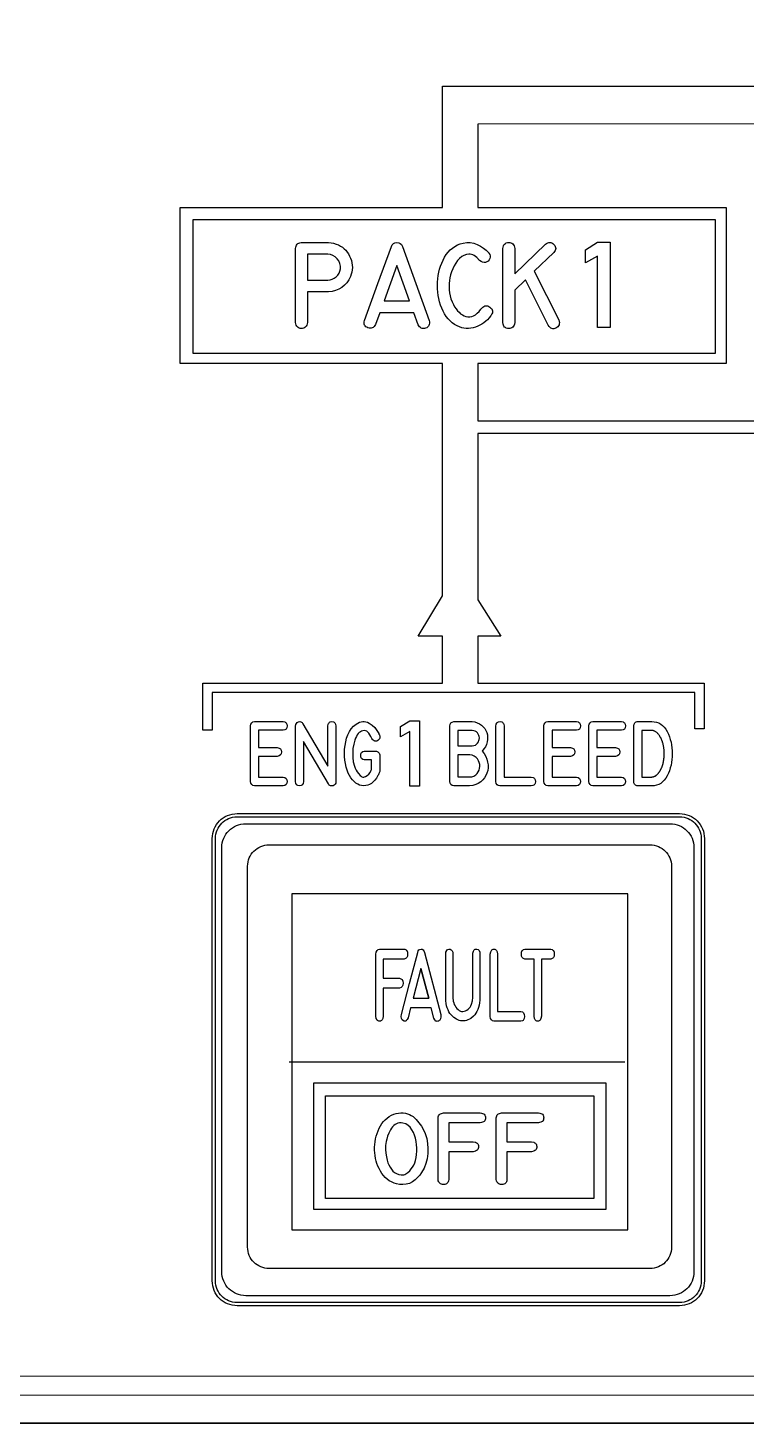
# Model space of a CAD drawing. Extents: x 361 to 684, y 82 to 686.
# Drawn here: x 403.1 to 437.3, y 215.6 to 282.1 of the extents above; entities that cross this region are included whole.
import ezdxf

# ---------------------------------------------------------------- set-up
doc = ezdxf.new("R2010")
doc.units = 0
for name, color, linetype in [('_BACKPANEL', 5, 'CONTINUOUS'), ('_ENGRAVING', 105, 'CONTINUOUS'), ('_LABELS', 30, 'CONTINUOUS'), ('_TOPLAYER', 1, 'CONTINUOUS')]:
    doc.layers.add(name, color=color, linetype=linetype)

msp = doc.modelspace()

# ---------------------------------------------------------------- linework, layer by layer
at = {"layer": '_BACKPANEL'}
for points in [[(683.842, 328.325), (683.842, 323.628), (683.842, 314.234), (683.842, 304.841), (683.842, 224.994), (683.842, 215.6), (361.5, 215.6), (361.5, 224.994), (361.5, 304.841), (361.5, 314.234), (361.5, 323.628), (361.5, 328.325)], [(413.041, 244.497), (434.137, 244.497), (434.242, 244.492), (434.344, 244.476), (434.443, 244.451), (434.537, 244.416), (434.627, 244.373), (434.712, 244.322), (434.791, 244.263), (434.864, 244.197), (434.93, 244.124), (434.989, 244.045), (435.04, 243.96), (435.083, 243.87), (435.118, 243.776), (435.143, 243.677), (435.159, 243.575), (435.164, 243.469), (435.164, 222.374), (435.159, 222.269), (435.143, 222.167), (435.118, 222.068), (435.083, 221.974), (435.04, 221.884), (434.989, 221.799), (434.93, 221.72), (434.864, 221.647), (434.791, 221.581), (434.712, 221.522), (434.627, 221.47), (434.537, 221.427), (434.443, 221.393), (434.344, 221.368), (434.242, 221.352), (434.137, 221.347), (413.041, 221.347), (412.936, 221.352), (412.833, 221.368), (412.735, 221.393), (412.64, 221.427), (412.551, 221.47), (412.466, 221.522), (412.387, 221.581), (412.314, 221.647), (412.248, 221.72), (412.189, 221.799), (412.137, 221.884), (412.094, 221.974), (412.06, 222.068), (412.035, 222.167), (412.019, 222.269), (412.014, 222.374), (412.014, 243.469), (412.019, 243.575), (412.035, 243.677), (412.06, 243.776), (412.094, 243.87), (412.137, 243.96), (412.189, 244.045), (412.248, 244.124), (412.314, 244.197), (412.387, 244.263), (412.466, 244.322), (412.551, 244.373), (412.64, 244.416), (412.735, 244.451), (412.833, 244.476), (412.936, 244.492)]]:
    msp.add_lwpolyline(points, close=True, dxfattribs=at)
at = {"layer": '_ENGRAVING'}
for points in [[(449.03, 262.772), (424.524, 262.772), (424.523, 254.846), (425.616, 253.102), (424.523, 253.102), (424.524, 250.871), (424.595, 250.871), (435.31, 250.871), (435.31, 248.695), (434.861, 248.695), (434.861, 250.422), (411.865, 250.422), (411.854, 250.422), (411.854, 248.634), (411.406, 248.634), (411.406, 250.87), (411.406, 250.871), (422.779, 250.871), (422.809, 250.871), (422.839, 250.871), (422.838, 253.102), (421.666, 253.102), (422.838, 255.03), (422.839, 266.102), (410.325, 266.102), (410.325, 273.538), (422.839, 273.539), (422.839, 279.32), (471.512, 279.32)], [(476.631, 277.534), (424.522, 277.51), (424.52, 273.538), (436.353, 273.538), (436.353, 266.102), (424.524, 266.102), (424.524, 263.372), (471.394, 263.372)], [(677.641, 217.843), (367.181, 217.828), (367.091, 217.819), (367.007, 217.792), (366.931, 217.751), (366.864, 217.695), (366.81, 217.629), (366.768, 217.552), (366.743, 217.467), (366.734, 217.377), (366.743, 217.286), (366.769, 217.202), (366.811, 217.125), (366.866, 217.059), (366.932, 217.004), (367.009, 216.962), (367.093, 216.936), (367.183, 216.928), (677.641, 216.942)]]:
    msp.add_lwpolyline(points, dxfattribs=at)
for points in [[(435.85, 272.952), (410.939, 272.952), (410.939, 266.602), (435.85, 266.602)], [(417.399, 271.874), (417.524, 271.86), (417.644, 271.836), (417.76, 271.802), (417.87, 271.758), (417.969, 271.706), (418.061, 271.645), (418.145, 271.577), (418.222, 271.501), (418.291, 271.418), (418.353, 271.326), (418.407, 271.227), (418.454, 271.12), (418.491, 271.009), (418.518, 270.899), (418.533, 270.79), (418.538, 270.681), (418.532, 270.573), (418.516, 270.466), (418.488, 270.36), (418.45, 270.254), (418.37, 270.096), (418.274, 269.956), (418.161, 269.834), (418.031, 269.731), (417.888, 269.646), (417.735, 269.583), (417.572, 269.541), (417.399, 269.519), (417.361, 269.517), (416.393, 269.517), (416.393, 268.059), (416.381, 267.993), (416.362, 267.936), (416.336, 267.887), (416.304, 267.848), (416.265, 267.817), (416.22, 267.795), (416.168, 267.781), (416.11, 267.777), (416.051, 267.781), (416, 267.795), (415.954, 267.817), (415.916, 267.848), (415.884, 267.887), (415.859, 267.936), (415.841, 267.993), (415.829, 268.059), (415.829, 271.594), (415.839, 271.653), (415.856, 271.704), (415.88, 271.75), (415.91, 271.788), (415.946, 271.82), (415.988, 271.845), (416.037, 271.863), (416.092, 271.874)], [(420.658, 271.874), (420.748, 271.863), (420.821, 271.829), (420.879, 271.771), (420.921, 271.69), (422.199, 268.153), (422.209, 268.086), (422.21, 268.025), (422.202, 267.97), (422.186, 267.921), (422.16, 267.879), (422.125, 267.843), (422.08, 267.813), (422.027, 267.789), (421.971, 267.774), (421.918, 267.769), (421.869, 267.774), (421.822, 267.79), (421.779, 267.816), (421.74, 267.853), (421.703, 267.9), (421.67, 267.957), (421.465, 268.529), (419.841, 268.529), (419.641, 267.971), (419.608, 267.913), (419.571, 267.866), (419.531, 267.83), (419.487, 267.804), (419.44, 267.788), (419.39, 267.784), (419.336, 267.79), (419.279, 267.806), (419.225, 267.831), (419.18, 267.861), (419.146, 267.897), (419.121, 267.939), (419.105, 267.986), (419.1, 268.04), (419.104, 268.098), (419.117, 268.163), (419.756, 269.927), (420.397, 271.69), (420.438, 271.77), (420.495, 271.827), (420.568, 271.862)], [(423.823, 271.848), (423.99, 271.873), (424.157, 271.871), (424.324, 271.841), (424.49, 271.783), (424.649, 271.704), (424.793, 271.611), (424.922, 271.504), (425.037, 271.382), (425.047, 271.368), (425.083, 271.306), (425.102, 271.242), (425.102, 271.175), (425.084, 271.105), (425.052, 271.04), (425.008, 270.989), (424.953, 270.95), (424.887, 270.926), (424.812, 270.917), (424.74, 270.929), (424.67, 270.963), (424.604, 271.018), (424.472, 271.154), (424.407, 271.206), (424.342, 271.249), (424.278, 271.281), (424.215, 271.304), (424.152, 271.316), (424.09, 271.318), (423.97, 271.301), (423.856, 271.261), (423.748, 271.199), (423.647, 271.114), (423.554, 271.011), (423.469, 270.895), (423.391, 270.765), (423.323, 270.622), (423.264, 270.474), (423.218, 270.331), (423.184, 270.193), (423.163, 270.06), (423.15, 269.913), (423.147, 269.767), (423.154, 269.62), (423.17, 269.472), (423.197, 269.327), (423.237, 269.186), (423.288, 269.05), (423.35, 268.917), (423.412, 268.809), (423.478, 268.711), (423.547, 268.623), (423.621, 268.546), (423.698, 268.48), (423.779, 268.425), (423.864, 268.38), (423.953, 268.346), (424.044, 268.326), (424.134, 268.325), (424.224, 268.341), (424.313, 268.376), (424.401, 268.429), (424.489, 268.499), (424.577, 268.588), (424.664, 268.695), (424.702, 268.747), (424.749, 268.793), (424.797, 268.828), (424.845, 268.851), (424.894, 268.862), (424.944, 268.862), (424.995, 268.849), (425.046, 268.826), (425.097, 268.79), (425.144, 268.748), (425.179, 268.705), (425.204, 268.66), (425.217, 268.614), (425.219, 268.567), (425.21, 268.519), (425.189, 268.469), (425.158, 268.417), (425.14, 268.391), (425.13, 268.377), (425.122, 268.365), (425.051, 268.276), (424.975, 268.193), (424.894, 268.118), (424.807, 268.048), (424.714, 267.986), (424.617, 267.93), (424.514, 267.881), (424.406, 267.838), (424.295, 267.805), (424.185, 267.783), (424.075, 267.772), (423.966, 267.774), (423.857, 267.787), (423.748, 267.811), (423.64, 267.847), (423.532, 267.895), (423.411, 267.963), (423.298, 268.042), (423.194, 268.132), (423.098, 268.232), (423.01, 268.344), (422.931, 268.466), (422.86, 268.599), (422.797, 268.743), (422.743, 268.894), (422.697, 269.045), (422.659, 269.198), (422.63, 269.353), (422.609, 269.509), (422.596, 269.667), (422.592, 269.826), (422.596, 269.987), (422.609, 270.146), (422.63, 270.303), (422.659, 270.456), (422.697, 270.605), (422.744, 270.752), (422.799, 270.895), (422.863, 271.035), (422.935, 271.172), (423.016, 271.301), (423.105, 271.417), (423.203, 271.52), (423.31, 271.611), (423.425, 271.689), (423.549, 271.755), (423.682, 271.808)], [(427.739, 271.798), (427.795, 271.834), (427.849, 271.859), (427.902, 271.873), (427.953, 271.876), (428.003, 271.868), (428.051, 271.85), (428.097, 271.82), (428.142, 271.779), (428.18, 271.732), (428.207, 271.685), (428.223, 271.638), (428.227, 271.589), (428.22, 271.54), (428.202, 271.491), (428.172, 271.441), (428.132, 271.39), (427.209, 270.5), (428.379, 268.183), (428.395, 268.115), (428.402, 268.053), (428.398, 267.996), (428.386, 267.945), (428.364, 267.899), (428.332, 267.859), (428.29, 267.824), (428.239, 267.795), (428.185, 267.774), (428.133, 267.764), (428.084, 267.764), (428.037, 267.776), (427.993, 267.798), (427.952, 267.831), (427.913, 267.874), (427.877, 267.929), (426.784, 270.092), (426.276, 269.599), (426.276, 268.053), (426.262, 267.987), (426.241, 267.93), (426.214, 267.882), (426.181, 267.842), (426.141, 267.812), (426.095, 267.79), (426.042, 267.778), (425.983, 267.774), (425.925, 267.779), (425.873, 267.793), (425.829, 267.815), (425.791, 267.845), (425.761, 267.884), (425.738, 267.932), (425.723, 267.988), (425.714, 268.053), (425.714, 271.59), (425.723, 271.655), (425.738, 271.712), (425.761, 271.76), (425.791, 271.8), (425.829, 271.831), (425.873, 271.853), (425.925, 271.868), (425.983, 271.873), (426.042, 271.87), (426.095, 271.857), (426.141, 271.836), (426.181, 271.805), (426.214, 271.765), (426.241, 271.716), (426.262, 271.657), (426.276, 271.59), (426.276, 270.384)], [(430.825, 267.815), (430.221, 267.815), (430.221, 271.228), (429.643, 270.9), (429.643, 271.528), (430.221, 271.886), (430.825, 271.886)], [(417.82, 271.101), (417.722, 271.192), (417.614, 271.258), (417.493, 271.297), (417.361, 271.31), (416.393, 271.31), (416.393, 270.084), (417.361, 270.084), (417.472, 270.093), (417.575, 270.122), (417.673, 270.169), (417.763, 270.236), (417.841, 270.316), (417.901, 270.407), (417.943, 270.506), (417.967, 270.616), (417.972, 270.75), (417.948, 270.875), (417.898, 270.992)], [(420.656, 270.772), (420.046, 269.091), (421.262, 269.091)], [(415.233, 249.039), (415.32, 249.02), (415.354, 249.002), (415.382, 248.979), (415.403, 248.95), (415.418, 248.915), (415.43, 248.829), (415.418, 248.744), (415.402, 248.709), (415.381, 248.68), (415.353, 248.657), (415.319, 248.64), (415.233, 248.622), (414.071, 248.622), (414.071, 247.803), (414.957, 247.803), (415.044, 247.778), (415.106, 247.734), (415.128, 247.705), (415.143, 247.671), (415.156, 247.59), (415.143, 247.508), (415.127, 247.475), (415.106, 247.446), (415.044, 247.402), (414.957, 247.378), (414.071, 247.378), (414.071, 246.395), (415.233, 246.395), (415.32, 246.37), (415.382, 246.326), (415.403, 246.297), (415.419, 246.264), (415.431, 246.184), (415.419, 246.103), (415.403, 246.07), (415.382, 246.041), (415.32, 245.998), (415.233, 245.974), (413.876, 245.974), (413.798, 245.996), (413.739, 246.039), (413.698, 246.103), (413.677, 246.187), (413.677, 248.83), (413.699, 248.917), (413.74, 248.981), (413.799, 249.022), (413.876, 249.039)], [(415.97, 249.029), (416.032, 249.042), (416.088, 249.031), (416.139, 248.995), (416.184, 248.936), (417.362, 246.917), (417.362, 248.824), (417.385, 248.917), (417.403, 248.954), (417.426, 248.984), (417.454, 249.007), (417.487, 249.023), (417.566, 249.036), (417.644, 249.022), (417.676, 249.005), (417.702, 248.982), (417.724, 248.952), (417.74, 248.916), (417.757, 248.824), (417.757, 246.181), (417.748, 246.109), (417.722, 246.052), (417.677, 246.009), (417.615, 245.981), (417.548, 245.97), (417.489, 245.982), (417.437, 246.015), (417.394, 246.07), (416.216, 248.086), (416.216, 246.181), (416.192, 246.089), (416.151, 246.023), (416.124, 246.001), (416.093, 245.984), (416.018, 245.971), (415.943, 245.984), (415.912, 246.001), (415.885, 246.023), (415.844, 246.089), (415.821, 246.181), (415.821, 248.824), (415.838, 248.895), (415.869, 248.953), (415.913, 248.998)], [(418.711, 248.915), (418.791, 248.967), (418.871, 249.006), (418.95, 249.032), (419.029, 249.046), (419.107, 249.046), (419.185, 249.034), (419.262, 249.008), (419.339, 248.97), (419.482, 248.871), (419.606, 248.755), (419.711, 248.62), (419.796, 248.468), (419.807, 248.444), (419.816, 248.423), (419.827, 248.4), (419.842, 248.333), (419.841, 248.271), (419.824, 248.217), (419.79, 248.168), (419.749, 248.132), (419.705, 248.11), (419.66, 248.101), (419.614, 248.105), (419.569, 248.12), (419.529, 248.146), (419.495, 248.181), (419.466, 248.225), (419.424, 248.326), (419.378, 248.412), (419.33, 248.482), (419.279, 248.537), (419.224, 248.577), (419.167, 248.601), (419.107, 248.61), (419.044, 248.604), (418.981, 248.585), (418.922, 248.555), (418.868, 248.514), (418.817, 248.463), (418.771, 248.401), (418.729, 248.329), (418.69, 248.246), (418.656, 248.152), (418.602, 247.957), (418.568, 247.754), (418.553, 247.545), (418.556, 247.328), (418.583, 247.115), (418.637, 246.915), (418.674, 246.821), (418.718, 246.73), (418.768, 246.643), (418.826, 246.559), (418.909, 246.464), (418.952, 246.431), (418.994, 246.408), (419.036, 246.395), (419.079, 246.391), (419.122, 246.397), (419.165, 246.413), (419.247, 246.463), (419.319, 246.53), (419.383, 246.616), (419.437, 246.719), (419.452, 246.752), (419.452, 247.209), (419.119, 247.209), (419.106, 247.21), (419.031, 247.232), (418.978, 247.274), (418.946, 247.336), (418.935, 247.418), (418.946, 247.501), (418.978, 247.563), (419.031, 247.605), (419.106, 247.627), (419.119, 247.629), (419.649, 247.629), (419.688, 247.626), (419.724, 247.614), (419.758, 247.595), (419.788, 247.567), (419.814, 247.535), (419.832, 247.499), (419.843, 247.46), (419.846, 247.418), (419.846, 246.66), (419.83, 246.621), (419.82, 246.597), (419.81, 246.574), (419.799, 246.552), (419.787, 246.529), (419.778, 246.507), (419.766, 246.484), (419.754, 246.462), (419.684, 246.346), (419.61, 246.247), (419.531, 246.163), (419.449, 246.094), (419.362, 246.042), (419.272, 246.005), (419.177, 245.984), (419.078, 245.979), (418.979, 245.989), (418.884, 246.014), (418.793, 246.053), (418.706, 246.107), (418.624, 246.175), (418.545, 246.258), (418.47, 246.355), (418.399, 246.466), (418.338, 246.587), (418.286, 246.721), (418.242, 246.87), (418.206, 247.033), (418.18, 247.204), (418.165, 247.377), (418.161, 247.552), (418.168, 247.729), (418.187, 247.905), (418.219, 248.076), (418.265, 248.243), (418.323, 248.406), (418.396, 248.558), (418.485, 248.694), (418.59, 248.813)], [(421.732, 245.96), (421.271, 245.96), (421.271, 248.567), (420.829, 248.317), (420.829, 248.796), (421.271, 249.07), (421.732, 249.07)], [(424.245, 249.039), (424.373, 249.02), (424.49, 248.984), (424.597, 248.934), (424.693, 248.867), (424.777, 248.789), (424.847, 248.704), (424.902, 248.611), (424.944, 248.51), (424.972, 248.404), (424.984, 248.295), (424.981, 248.182), (424.963, 248.066), (424.929, 247.95), (424.876, 247.84), (424.805, 247.734), (424.716, 247.632), (424.814, 247.509), (424.891, 247.38), (424.948, 247.247), (424.985, 247.109), (425.003, 246.97), (425.004, 246.836), (424.987, 246.707), (424.952, 246.582), (424.901, 246.465), (424.834, 246.356), (424.751, 246.257), (424.653, 246.167), (424.54, 246.091), (424.414, 246.034), (424.276, 245.995), (424.124, 245.974), (423.374, 245.974), (423.297, 245.997), (423.238, 246.039), (423.197, 246.101), (423.175, 246.182), (423.175, 248.827), (423.196, 248.91), (423.237, 248.973), (423.296, 249.016), (423.374, 249.039)], [(425.577, 249.039), (425.654, 249.024), (425.686, 249.007), (425.712, 248.984), (425.733, 248.954), (425.75, 248.918), (425.768, 248.827), (425.768, 246.39), (427.062, 246.392), (427.149, 246.369), (427.183, 246.35), (427.21, 246.326), (427.232, 246.297), (427.247, 246.262), (427.259, 246.177), (427.246, 246.093), (427.23, 246.059), (427.208, 246.03), (427.18, 246.008), (427.146, 245.99), (427.06, 245.973), (425.571, 245.973), (425.494, 245.99), (425.435, 246.031), (425.395, 246.094), (425.372, 246.181), (425.372, 248.827), (425.396, 248.921), (425.415, 248.958), (425.438, 248.988), (425.466, 249.011), (425.498, 249.027)], [(429.214, 249.039), (429.3, 249.02), (429.334, 249.002), (429.362, 248.979), (429.384, 248.95), (429.399, 248.915), (429.411, 248.829), (429.398, 248.744), (429.383, 248.709), (429.361, 248.68), (429.334, 248.657), (429.3, 248.64), (429.214, 248.622), (428.052, 248.622), (428.052, 247.803), (428.938, 247.803), (429.025, 247.778), (429.087, 247.734), (429.109, 247.705), (429.124, 247.671), (429.136, 247.59), (429.123, 247.508), (429.108, 247.475), (429.086, 247.446), (429.024, 247.402), (428.938, 247.378), (428.052, 247.378), (428.052, 246.395), (429.214, 246.395), (429.3, 246.37), (429.362, 246.326), (429.384, 246.297), (429.399, 246.264), (429.412, 246.184), (429.399, 246.103), (429.384, 246.07), (429.362, 246.041), (429.3, 245.998), (429.214, 245.974), (427.857, 245.974), (427.779, 245.996), (427.719, 246.039), (427.679, 246.103), (427.658, 246.187), (427.658, 248.83), (427.68, 248.917), (427.721, 248.981), (427.78, 249.022), (427.857, 249.039)], [(431.358, 249.039), (431.444, 249.02), (431.478, 249.002), (431.506, 248.979), (431.527, 248.95), (431.543, 248.915), (431.555, 248.829), (431.542, 248.744), (431.527, 248.709), (431.505, 248.68), (431.478, 248.657), (431.444, 248.64), (431.358, 248.622), (430.195, 248.622), (430.195, 247.803), (431.082, 247.803), (431.169, 247.778), (431.231, 247.734), (431.252, 247.705), (431.268, 247.671), (431.28, 247.59), (431.267, 247.508), (431.252, 247.475), (431.23, 247.446), (431.168, 247.402), (431.082, 247.378), (430.195, 247.378), (430.195, 246.395), (431.358, 246.395), (431.444, 246.37), (431.506, 246.326), (431.528, 246.297), (431.543, 246.264), (431.555, 246.184), (431.543, 246.103), (431.528, 246.07), (431.506, 246.041), (431.444, 245.998), (431.358, 245.974), (430.001, 245.974), (429.922, 245.996), (429.863, 246.039), (429.823, 246.103), (429.801, 246.187), (429.801, 248.83), (429.824, 248.917), (429.865, 248.981), (429.923, 249.022), (430.001, 249.039)], [(432.802, 249.039), (432.921, 249.032), (433.033, 249.01), (433.136, 248.972), (433.232, 248.92), (433.321, 248.852), (433.401, 248.77), (433.474, 248.673), (433.539, 248.561), (433.597, 248.439), (433.647, 248.315), (433.689, 248.188), (433.724, 248.058), (433.75, 247.924), (433.77, 247.788), (433.781, 247.649), (433.785, 247.507), (433.781, 247.365), (433.769, 247.225), (433.75, 247.089), (433.723, 246.956), (433.689, 246.826), (433.646, 246.698), (433.596, 246.574), (433.539, 246.453), (433.473, 246.341), (433.4, 246.243), (433.32, 246.161), (433.232, 246.094), (433.136, 246.041), (433.032, 246.004), (432.921, 245.982), (432.802, 245.974), (432.142, 245.974), (432.091, 245.983), (432.027, 246.01), (431.982, 246.053), (431.955, 246.112), (431.947, 246.187), (431.945, 246.187), (431.947, 248.83), (431.945, 248.842), (431.963, 248.918), (432.006, 248.982), (432.036, 249.007), (432.069, 249.025), (432.104, 249.036), (432.143, 249.039)], [(424.501, 248.495), (424.453, 248.544), (424.394, 248.579), (424.324, 248.603), (424.245, 248.614), (423.572, 248.614), (423.572, 247.876), (424.249, 247.876), (424.33, 247.892), (424.401, 247.92), (424.46, 247.959), (424.508, 248.01), (424.545, 248.069), (424.571, 248.129), (424.586, 248.191), (424.59, 248.256), (424.584, 248.32), (424.567, 248.381), (424.54, 248.44)], [(432.815, 248.617), (432.339, 248.617), (432.339, 246.396), (432.815, 246.396), (432.82, 246.397), (432.826, 246.398), (432.832, 246.398), (432.84, 246.399), (432.845, 246.4), (432.852, 246.401), (432.858, 246.401), (432.865, 246.402), (432.876, 246.405), (432.882, 246.407), (432.889, 246.411), (432.895, 246.412), (432.903, 246.414), (432.909, 246.416), (432.916, 246.419), (432.928, 246.425), (432.942, 246.431), (432.948, 246.433), (432.955, 246.437), (432.966, 246.444), (432.98, 246.452), (432.986, 246.455), (432.993, 246.46), (433.005, 246.469), (433.012, 246.473), (433.019, 246.478), (433.025, 246.483), (433.032, 246.489), (433.038, 246.493), (433.045, 246.498), (433.059, 246.51), (433.07, 246.522), (433.075, 246.528), (433.082, 246.535), (433.088, 246.541), (433.095, 246.549), (433.108, 246.561), (433.113, 246.567), (433.12, 246.574), (433.126, 246.581), (433.133, 246.589), (433.144, 246.604), (433.157, 246.621), (433.168, 246.637), (433.174, 246.645), (433.181, 246.654), (433.185, 246.663), (433.192, 246.672), (433.197, 246.681), (433.203, 246.691), (433.214, 246.709), (433.219, 246.719), (433.225, 246.728), (433.23, 246.738), (433.237, 246.748), (433.245, 246.767), (433.25, 246.778), (433.256, 246.79), (433.261, 246.8), (433.267, 246.811), (433.271, 246.821), (433.276, 246.833), (433.286, 246.856), (433.296, 246.88), (433.299, 246.891), (433.304, 246.904), (433.307, 246.916), (433.312, 246.929), (433.319, 246.953), (433.323, 246.965), (433.328, 246.978), (433.335, 247.004), (433.343, 247.029), (433.345, 247.042), (433.349, 247.056), (433.352, 247.069), (433.356, 247.083), (433.358, 247.094), (433.361, 247.109), (433.366, 247.137), (433.368, 247.15), (433.371, 247.164), (433.373, 247.177), (433.375, 247.191), (433.38, 247.219), (433.382, 247.233), (433.385, 247.248), (433.388, 247.276), (433.389, 247.289), (433.391, 247.305), (433.394, 247.333), (433.395, 247.362), (433.396, 247.392), (433.398, 247.42), (433.399, 247.434), (433.401, 247.45), (433.401, 247.463), (433.402, 247.478), (433.402, 247.492), (433.402, 247.507), (433.402, 247.521), (433.402, 247.535), (433.401, 247.549), (433.401, 247.565), (433.401, 247.579), (433.401, 247.594), (433.398, 247.624), (433.396, 247.65), (433.394, 247.682), (433.392, 247.709), (433.389, 247.737), (433.387, 247.751), (433.387, 247.766), (433.381, 247.794), (433.378, 247.807), (433.377, 247.821), (433.373, 247.85), (433.368, 247.878), (433.361, 247.905), (433.357, 247.93), (433.353, 247.943), (433.35, 247.957), (433.346, 247.97), (433.343, 247.984), (433.336, 248.01), (433.329, 248.035), (433.324, 248.046), (433.321, 248.059), (433.312, 248.085), (433.304, 248.108), (433.299, 248.12), (433.296, 248.132), (433.29, 248.143), (433.286, 248.155), (433.276, 248.177), (433.267, 248.198), (433.258, 248.221), (433.252, 248.23), (433.248, 248.24), (433.237, 248.261), (433.225, 248.281), (433.219, 248.29), (433.214, 248.3), (433.203, 248.318), (433.197, 248.327), (433.193, 248.336), (433.169, 248.37), (433.147, 248.403), (433.122, 248.433), (433.096, 248.462), (433.073, 248.487), (433.046, 248.51), (433.019, 248.532), (432.993, 248.552), (432.967, 248.568), (432.942, 248.581), (432.916, 248.592), (432.889, 248.602), (432.876, 248.606), (432.865, 248.611), (432.84, 248.616)], [(424.5, 247.257), (424.433, 247.331), (424.35, 247.389), (424.252, 247.431), (424.137, 247.456), (423.572, 247.456), (423.572, 246.398), (424.12, 246.398), (424.232, 246.412), (424.33, 246.444), (424.414, 246.494), (424.483, 246.562), (424.538, 246.641), (424.578, 246.725), (424.603, 246.812), (424.613, 246.904), (424.608, 246.997), (424.587, 247.086), (424.551, 247.173)], [(413.051, 244.65), (434.127, 244.65), (434.249, 244.644), (434.367, 244.626), (434.481, 244.597), (434.591, 244.557), (434.695, 244.507), (434.793, 244.447), (434.885, 244.379), (434.969, 244.302), (435.046, 244.218), (435.114, 244.126), (435.174, 244.028), (435.224, 243.924), (435.264, 243.814), (435.293, 243.7), (435.311, 243.582), (435.317, 243.46), (435.317, 222.384), (435.311, 222.262), (435.293, 222.144), (435.264, 222.029), (435.224, 221.92), (435.174, 221.816), (435.114, 221.718), (435.046, 221.626), (434.969, 221.541), (434.885, 221.465), (434.793, 221.396), (434.695, 221.337), (434.591, 221.287), (434.481, 221.247), (434.367, 221.218), (434.249, 221.2), (434.127, 221.194), (413.051, 221.194), (412.929, 221.2), (412.811, 221.218), (412.696, 221.247), (412.587, 221.287), (412.483, 221.337), (412.385, 221.396), (412.293, 221.465), (412.208, 221.541), (412.132, 221.626), (412.063, 221.718), (412.004, 221.816), (411.954, 221.92), (411.914, 222.029), (411.885, 222.144), (411.867, 222.262), (411.861, 222.384), (411.861, 243.46), (411.867, 243.582), (411.885, 243.7), (411.914, 243.814), (411.954, 243.924), (412.004, 244.028), (412.063, 244.126), (412.132, 244.218), (412.208, 244.302), (412.293, 244.379), (412.385, 244.447), (412.483, 244.507), (412.587, 244.557), (412.696, 244.597), (412.811, 244.626), (412.929, 244.644)], [(413.459, 244.172), (433.675, 244.172), (433.792, 244.166), (433.906, 244.149), (434.015, 244.121), (434.12, 244.082), (434.22, 244.034), (434.314, 243.977), (434.402, 243.912), (434.483, 243.838), (434.557, 243.757), (434.623, 243.669), (434.68, 243.575), (434.728, 243.475), (434.766, 243.37), (434.794, 243.261), (434.811, 243.147), (434.817, 243.03), (434.817, 222.814), (434.811, 222.697), (434.794, 222.583), (434.766, 222.473), (434.728, 222.368), (434.68, 222.269), (434.623, 222.174), (434.557, 222.087), (434.483, 222.006), (434.402, 221.932), (434.314, 221.866), (434.22, 221.809), (434.12, 221.761), (434.015, 221.723), (433.906, 221.695), (433.792, 221.678), (433.675, 221.672), (413.459, 221.672), (413.342, 221.678), (413.228, 221.695), (413.119, 221.723), (413.014, 221.761), (412.914, 221.809), (412.82, 221.866), (412.732, 221.932), (412.651, 222.006), (412.577, 222.087), (412.512, 222.174), (412.455, 222.269), (412.407, 222.368), (412.368, 222.473), (412.34, 222.583), (412.323, 222.697), (412.317, 222.814), (412.317, 243.03), (412.323, 243.147), (412.34, 243.261), (412.368, 243.37), (412.407, 243.475), (412.455, 243.575), (412.512, 243.669), (412.577, 243.757), (412.651, 243.838), (412.732, 243.912), (412.82, 243.977), (412.914, 244.034), (413.014, 244.082), (413.119, 244.121), (413.228, 244.149), (413.342, 244.166)]]:
    msp.add_lwpolyline(points, close=True, dxfattribs=at)
at = {"layer": '_LABELS'}
for points in [[(431.659, 224.819), (431.659, 240.821), (415.659, 240.821), (415.659, 224.819)], [(419.659, 234.994), (419.659, 237.954), (419.677, 238.052), (419.713, 238.124), (419.764, 238.171), (419.831, 238.192), (421.004, 238.192), (421.044, 238.184), (421.078, 238.17), (421.107, 238.15), (421.131, 238.124), (421.162, 238.052), (421.173, 237.955), (421.162, 237.858), (421.13, 237.787), (421.106, 237.761), (421.077, 237.741), (421.042, 237.728), (421.002, 237.721), (419.999, 237.721), (419.999, 236.803), (420.781, 236.803), (420.855, 236.782), (420.884, 236.763), (420.907, 236.738), (420.939, 236.669), (420.951, 236.576), (420.941, 236.482), (420.91, 236.41), (420.886, 236.382), (420.856, 236.36), (420.781, 236.331), (419.999, 236.331), (419.999, 234.994), (419.984, 234.892), (419.952, 234.819), (419.929, 234.793), (419.902, 234.775), (419.871, 234.763), (419.835, 234.759), (419.799, 234.762), (419.767, 234.772), (419.739, 234.79), (419.715, 234.816), (419.679, 234.89)], [(420.872, 235.079), (421.261, 236.559), (421.65, 238.038), (421.675, 238.105), (421.71, 238.153), (421.755, 238.182), (421.809, 238.192), (421.864, 238.183), (421.909, 238.154), (421.944, 238.106), (421.969, 238.038), (422.746, 235.071), (422.753, 234.963), (422.738, 234.876), (422.701, 234.81), (422.674, 234.785), (422.642, 234.766), (422.608, 234.753), (422.576, 234.749), (422.546, 234.753), (422.517, 234.766), (422.467, 234.819), (422.425, 234.907), (422.3, 235.386), (421.312, 235.386), (421.191, 234.918), (421.148, 234.83), (421.123, 234.8), (421.097, 234.778), (421.068, 234.765), (421.038, 234.761), (421.005, 234.766), (420.97, 234.78), (420.91, 234.826), (420.874, 234.891), (420.861, 234.976)], [(424.619, 235.888), (424.619, 235.855), (424.615, 235.754), (424.599, 235.63), (424.576, 235.514), (424.548, 235.407), (424.513, 235.308), (424.472, 235.217), (424.424, 235.135), (424.37, 235.062), (424.31, 234.996), (424.181, 234.89), (424.115, 234.85), (424.048, 234.817), (423.98, 234.793), (423.911, 234.776), (423.841, 234.768), (423.77, 234.768), (423.698, 234.776), (423.629, 234.792), (423.561, 234.816), (423.494, 234.848), (423.366, 234.937), (423.244, 235.058), (423.188, 235.13), (423.138, 235.21), (423.096, 235.298), (423.06, 235.394), (423.031, 235.497), (423.009, 235.608), (422.994, 235.728), (422.985, 235.855), (422.985, 235.888), (422.985, 237.957), (422.998, 238.048), (423.032, 238.123), (423.076, 238.171), (423.129, 238.192), (423.192, 238.187), (423.251, 238.159), (423.293, 238.111), (423.319, 238.044), (423.327, 237.957), (423.327, 235.888), (423.349, 235.707), (423.37, 235.626), (423.397, 235.551), (423.431, 235.482), (423.472, 235.419), (423.519, 235.362), (423.573, 235.311), (423.63, 235.269), (423.688, 235.24), (423.746, 235.224), (423.806, 235.219), (423.866, 235.228), (423.927, 235.249), (423.988, 235.282), (424.051, 235.328), (424.103, 235.377), (424.149, 235.433), (424.186, 235.496), (424.216, 235.566), (424.258, 235.72), (424.279, 235.888), (424.279, 237.957), (424.281, 238.003), (424.303, 238.092), (424.341, 238.152), (424.366, 238.172), (424.395, 238.185), (424.464, 238.189), (424.532, 238.167), (424.559, 238.147), (424.581, 238.121), (424.61, 238.051), (424.619, 237.957)], [(425.28, 234.754), (425.214, 234.773), (425.163, 234.819), (425.128, 234.89), (425.108, 234.987), (425.108, 237.954), (425.129, 238.059), (425.165, 238.134), (425.189, 238.16), (425.217, 238.178), (425.249, 238.188), (425.285, 238.191), (425.321, 238.187), (425.352, 238.175), (425.379, 238.156), (425.402, 238.13), (425.435, 238.056), (425.45, 237.954), (425.45, 235.222), (426.569, 235.224), (426.644, 235.199), (426.674, 235.177), (426.698, 235.15), (426.73, 235.078), (426.739, 234.983), (426.728, 234.888), (426.696, 234.819), (426.672, 234.793), (426.642, 234.774), (426.568, 234.754)], [(427.205, 234.99), (427.205, 237.719), (426.76, 237.719), (426.686, 237.741), (426.657, 237.761), (426.633, 237.787), (426.601, 237.858), (426.591, 237.955), (426.602, 238.051), (426.634, 238.123), (426.657, 238.149), (426.686, 238.17), (426.76, 238.192), (427.991, 238.192), (428.064, 238.17), (428.093, 238.15), (428.116, 238.124), (428.148, 238.052), (428.159, 237.955), (428.148, 237.858), (428.117, 237.786), (428.093, 237.76), (428.064, 237.74), (428.03, 237.726), (427.991, 237.719), (427.547, 237.719), (427.547, 234.99), (427.525, 234.886), (427.488, 234.813), (427.464, 234.787), (427.436, 234.769), (427.404, 234.758), (427.368, 234.756), (427.333, 234.76), (427.301, 234.771), (427.274, 234.79), (427.252, 234.816), (427.22, 234.889)], [(422.176, 235.858), (421.808, 237.268), (421.437, 235.858)], [(421.808, 237.268), (422.176, 235.858)], [(416.685, 231.803), (416.685, 231.66), (416.685, 225.803), (430.632, 225.803), (430.632, 231.803)], [(417.256, 231.204), (430.042, 231.204), (430.042, 226.303), (417.256, 226.303)], [(422.009, 229.403), (422.079, 229.17), (422.124, 228.933), (422.142, 228.691), (422.135, 228.444), (422.101, 228.201), (422.04, 227.969), (421.953, 227.747), (421.839, 227.537), (421.751, 227.414), (421.648, 227.301), (421.53, 227.197), (421.398, 227.103), (421.255, 227.028), (421.104, 226.982), (420.947, 226.966), (420.782, 226.978), (420.648, 227.005), (420.523, 227.044), (420.406, 227.093), (420.297, 227.154), (420.196, 227.225), (420.102, 227.308), (420.017, 227.401), (419.94, 227.505), (419.871, 227.616), (419.81, 227.731), (419.757, 227.848), (419.711, 227.969), (419.673, 228.092), (419.643, 228.219), (419.621, 228.349), (419.606, 228.482), (419.599, 228.616), (419.6, 228.749), (419.608, 228.881), (419.624, 229.013), (419.648, 229.144), (419.679, 229.273), (419.764, 229.53), (419.817, 229.654), (419.879, 229.768), (419.947, 229.874), (420.024, 229.971), (420.107, 230.06), (420.198, 230.139), (420.297, 230.21), (420.403, 230.273), (420.511, 230.322), (420.622, 230.358), (420.735, 230.379), (420.851, 230.386), (420.959, 230.381), (421.063, 230.367), (421.162, 230.343), (421.256, 230.309), (421.344, 230.265), (421.428, 230.212), (421.506, 230.149), (421.579, 230.077), (421.712, 229.918), (421.828, 229.754), (421.927, 229.582)], [(422.622, 227.206), (422.622, 230.149), (422.633, 230.201), (422.65, 230.247), (422.673, 230.286), (422.702, 230.318), (422.738, 230.345), (422.779, 230.365), (422.879, 230.386), (424.634, 230.386), (424.693, 230.378), (424.744, 230.364), (424.788, 230.344), (424.823, 230.318), (424.851, 230.285), (424.87, 230.246), (424.882, 230.201), (424.886, 230.15), (424.882, 230.099), (424.87, 230.054), (424.85, 230.015), (424.822, 229.983), (424.786, 229.957), (424.742, 229.937), (424.69, 229.924), (424.63, 229.917), (423.131, 229.917), (423.131, 229.005), (424.3, 229.005), (424.41, 228.984), (424.453, 228.965), (424.489, 228.94), (424.517, 228.909), (424.537, 228.872), (424.55, 228.829), (424.554, 228.78), (424.551, 228.73), (424.54, 228.686), (424.52, 228.648), (424.493, 228.614), (424.457, 228.587), (424.413, 228.564), (424.3, 228.536), (423.131, 228.536), (423.131, 227.206), (423.123, 227.152), (423.109, 227.106), (423.088, 227.066), (423.061, 227.033), (423.027, 227.007), (422.986, 226.989), (422.939, 226.977), (422.885, 226.973), (422.832, 226.976), (422.784, 226.986), (422.742, 227.004), (422.706, 227.03), (422.676, 227.063), (422.652, 227.103), (422.634, 227.151)], [(425.394, 227.206), (425.394, 230.149), (425.405, 230.201), (425.422, 230.247), (425.445, 230.286), (425.474, 230.318), (425.509, 230.345), (425.551, 230.365), (425.651, 230.386), (427.406, 230.386), (427.465, 230.378), (427.516, 230.364), (427.56, 230.344), (427.595, 230.318), (427.623, 230.285), (427.642, 230.246), (427.654, 230.201), (427.658, 230.15), (427.654, 230.099), (427.642, 230.054), (427.622, 230.015), (427.594, 229.983), (427.558, 229.957), (427.514, 229.937), (427.462, 229.924), (427.402, 229.917), (425.903, 229.917), (425.903, 229.005), (427.072, 229.005), (427.182, 228.984), (427.225, 228.965), (427.261, 228.94), (427.289, 228.909), (427.309, 228.872), (427.321, 228.829), (427.326, 228.78), (427.323, 228.73), (427.312, 228.686), (427.292, 228.648), (427.265, 228.614), (427.229, 228.587), (427.185, 228.564), (427.072, 228.536), (425.903, 228.536), (425.903, 227.206), (425.895, 227.152), (425.881, 227.106), (425.86, 227.066), (425.833, 227.033), (425.799, 227.007), (425.758, 226.989), (425.711, 226.977), (425.657, 226.973), (425.604, 226.976), (425.556, 226.986), (425.514, 227.004), (425.478, 227.03), (425.448, 227.063), (425.424, 227.103), (425.406, 227.151)], [(420.865, 229.912), (420.784, 229.907), (420.708, 229.892), (420.638, 229.866), (420.572, 229.83), (420.511, 229.783), (420.456, 229.726), (420.405, 229.659), (420.36, 229.582), (420.282, 229.423), (420.22, 229.276), (420.174, 229.141), (420.143, 229.018), (420.12, 228.83), (420.118, 228.606), (420.142, 228.366), (420.194, 228.128), (420.232, 228.013), (420.278, 227.904), (420.333, 227.8), (420.395, 227.703), (420.468, 227.616), (420.55, 227.545), (420.644, 227.491), (420.747, 227.452), (420.87, 227.43), (420.928, 227.43), (420.984, 227.438), (421.037, 227.453), (421.089, 227.476), (421.185, 227.544), (421.271, 227.629), (421.347, 227.715), (421.411, 227.805), (421.463, 227.897), (421.508, 228.001), (421.544, 228.119), (421.573, 228.252), (421.595, 228.401), (421.607, 228.557), (421.608, 228.713), (421.599, 228.868), (421.578, 229.024), (421.546, 229.176), (421.502, 229.32), (421.445, 229.456), (421.376, 229.584), (421.293, 229.698), (421.194, 229.789), (421.079, 229.857), (420.948, 229.902)]]:
    msp.add_lwpolyline(points, close=True, dxfattribs=at)
msp.add_lwpolyline([(415.519, 232.82), (431.519, 232.82)], dxfattribs=at)
at = {"layer": '_TOPLAYER'}
msp.add_lwpolyline([(414.571, 243.165), (432.721, 243.165), (432.826, 243.16), (432.928, 243.145), (433.026, 243.119), (433.121, 243.085), (433.21, 243.042), (433.295, 242.991), (433.374, 242.932), (433.447, 242.866), (433.513, 242.793), (433.572, 242.714), (433.623, 242.63), (433.666, 242.54), (433.7, 242.446), (433.725, 242.347), (433.741, 242.245), (433.746, 242.14), (433.746, 223.991), (433.741, 223.885), (433.725, 223.783), (433.7, 223.685), (433.666, 223.591), (433.623, 223.501), (433.572, 223.417), (433.513, 223.338), (433.447, 223.265), (433.374, 223.199), (433.295, 223.14), (433.21, 223.089), (433.121, 223.046), (433.026, 223.011), (432.928, 222.986), (432.826, 222.971), (432.721, 222.965), (414.571, 222.965), (414.466, 222.971), (414.364, 222.986), (414.266, 223.011), (414.172, 223.046), (414.082, 223.089), (413.997, 223.14), (413.919, 223.199), (413.846, 223.265), (413.78, 223.338), (413.721, 223.417), (413.67, 223.501), (413.626, 223.591), (413.592, 223.685), (413.567, 223.783), (413.551, 223.885), (413.546, 223.991), (413.546, 242.14), (413.551, 242.245), (413.567, 242.347), (413.592, 242.446), (413.626, 242.54), (413.67, 242.63), (413.721, 242.714), (413.78, 242.793), (413.846, 242.866), (413.919, 242.932), (413.997, 242.991), (414.082, 243.042), (414.172, 243.085), (414.266, 243.119), (414.364, 243.145), (414.466, 243.16)], close=True, dxfattribs=at)
msp.add_lwpolyline([(363.771, 215.6), (455.838, 215.6)], dxfattribs=at)

doc.saveas('drawing.dxf')
